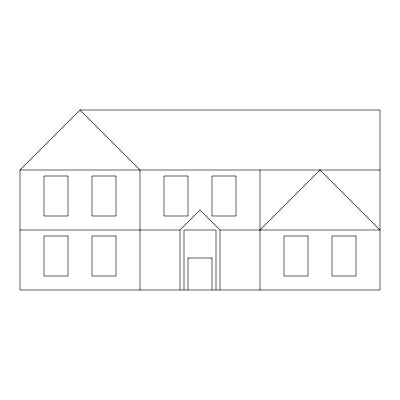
<?xml version="1.0" encoding="UTF-8"?>
<svg xmlns="http://www.w3.org/2000/svg" width="400" height="400" viewBox="0 0 400 400"><rect width="100%" height="100%" fill="white"/><g stroke="black" fill="none" stroke-linecap="round" stroke-linejoin="round"><path stroke-width="0.6" d="M20 170L80 110L380 110L380 290L20 290L20 170L380 170M20 230L180 230L200 210L220 230L380 230L320 170L260 230M188 258L212 258M80 110L140 170L140 290M260 170L260 290M220 230L220 290M216 290L216 230L184 230L184 290M212 257.875L212 290M188 257.875L188 290M180 230L180 290M68 176L44 176L44 216L68 216L68 176M116 176L92 176L92 216L116 216L116 176M188 176L164 176L164 216L188 216L188 176M236 176L212 176L212 216L236 216L236 176M68 236L44 236L44 276L68 276L68 236M116 236L92 236L92 276L116 276L116 236M308 236L284 236L284 276L308 276L308 236M356 236L332 236L332 276L356 276L356 236"/></g></svg>
